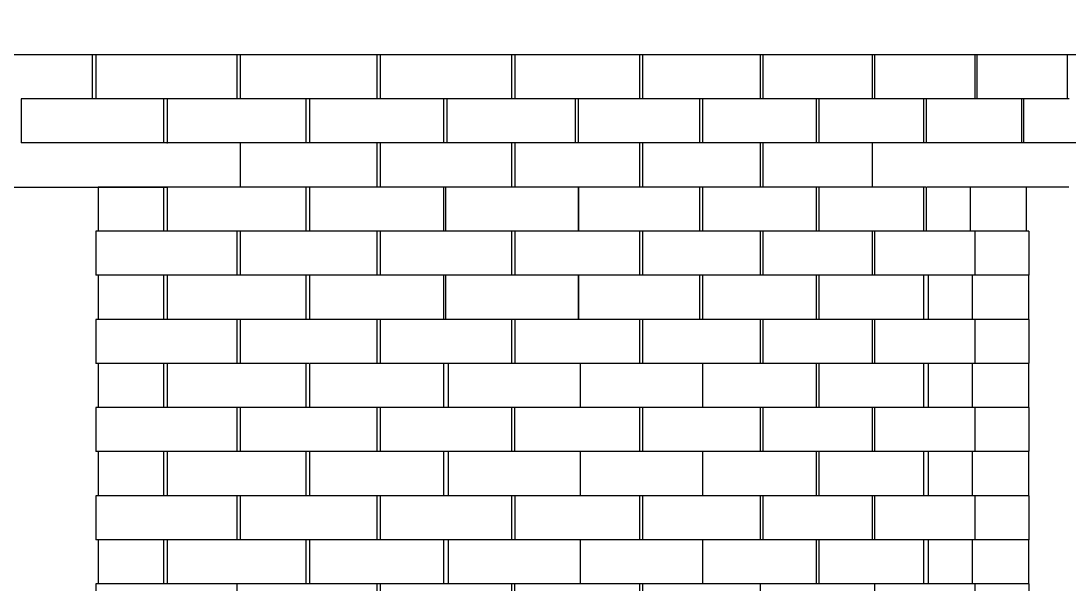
# Model space of a CAD drawing. Header units: millimetres. Extents: x 507.9 to 541, y 40.2 to 69.3.
# Drawn here: x 516.292 to 517.719, y 55.569 to 56.335 of the extents above; entities that cross this region are included whole.
import ezdxf

# ---------------------------------------------------------------- set-up
doc = ezdxf.new("R2010")
doc.units = ezdxf.units.MM
doc.layers.add('Make2D$Visible$ClippingPlaneIntersections', color=7, linetype='Continuous', lineweight=50, true_color=0x000000)
doc.layers.add('Make2D$Visible$Curves', color=7, linetype='Continuous', true_color=0x000000)

msp = doc.modelspace()

# ---------------------------------------------------------------- linework, layer by layer
at = {"layer": 'Make2D$Visible$ClippingPlaneIntersections', "color": 18, "true_color": 0x000000}
for points in [[(519.94259, 55.88926), (518.83975, 56.55937), (517.73691, 57.22948), (516.63407, 57.89959)], [(516.63407, 57.82938), (517.6984, 57.18267), (518.76272, 56.53597), (519.82704, 55.88926)]]:
    msp.add_open_spline(points, degree=3, dxfattribs=at)
at = {"layer": 'Make2D$Visible$Curves', "color": 18, "lineweight": -3, "true_color": 0x000000}
msp.add_rational_spline([(517.52646, 56.28926), (515.96399, 56.28926), (514.27674, 56.28926), (513.544, 56.28926), (513.53963, 56.28926)], [1, 0.707106781187, 1, 0.847541918135, 0.853800154935], degree=2, knots=[0, 0, 0, 3.769279, 3.769279, 5.7312809, 5.7312809, 5.7312809], dxfattribs=at)
for points in [[(516.3895, 56.22929), (516.3895, 56.25929), (516.3895, 56.28929)], [(516.39411, 56.28929), (516.39411, 56.25929), (516.39411, 56.22929)], [(516.58614, 56.22929), (516.58614, 56.25929), (516.58614, 56.28929)], [(516.59056, 56.28929), (516.59056, 56.25929), (516.59056, 56.22929)], [(516.77686, 56.22929), (516.77686, 56.25929), (516.77686, 56.28929)], [(516.78104, 56.28929), (516.78104, 56.25929), (516.78104, 56.22929)], [(516.96012, 56.22969), (516.96012, 56.25949), (516.96012, 56.28929)], [(516.96404, 56.28929), (516.96404, 56.25929), (516.96404, 56.22929)], [(517.13449, 56.22929), (517.13449, 56.25929), (517.13449, 56.28929)], [(517.13812, 56.28929), (517.13812, 56.25929), (517.13812, 56.22929)], [(517.29857, 56.22992), (517.29857, 56.25961), (517.29857, 56.28929)], [(517.30188, 56.28929), (517.30188, 56.25929), (517.30188, 56.22929)], [(517.45368, 56.28929), (517.45237, 56.28929), (517.45107, 56.28929)], [(517.45107, 56.22994), (517.45107, 56.2596), (517.45107, 56.28926)], [(517.45403, 56.28929), (517.45403, 56.25929), (517.45403, 56.22929)], [(517.59077, 56.22929), (517.59077, 56.25929), (517.59077, 56.28929)], [(517.59336, 56.28929), (517.59336, 56.25929), (517.59336, 56.22929)], [(517.71657, 56.22929), (517.71657, 56.25929), (517.71657, 56.28929)], [(516.29207, 56.22929), (516.29207, 56.19929), (516.29207, 56.16929)], [(516.48645, 56.22929), (516.38926, 56.22929), (516.29207, 56.22929)], [(516.49082, 56.22929), (516.48863, 56.22929), (516.48645, 56.22929)], [(516.48645, 56.16929), (516.48645, 56.19929), (516.48645, 56.22929)], [(516.49096, 56.22929), (516.49096, 56.19929), (516.49096, 56.16929)], [(516.68038, 56.22929), (516.58567, 56.22929), (516.49096, 56.22929)], [(516.68038, 56.16929), (516.68038, 56.19929), (516.68038, 56.22929)], [(516.6842, 56.22929), (516.68229, 56.22929), (516.68038, 56.22929)], [(516.68468, 56.22929), (516.68468, 56.19929), (516.68468, 56.16929)], [(516.86763, 56.22929), (516.77616, 56.22929), (516.68468, 56.22929)], [(516.87129, 56.22929), (516.86946, 56.22929), (516.86763, 56.22929)], [(516.86763, 56.16929), (516.86763, 56.19929), (516.86763, 56.22929)], [(517.04672, 56.22929), (516.9592, 56.22929), (516.87169, 56.22929)], [(516.87169, 56.22929), (516.87169, 56.19929), (516.87169, 56.16929)], [(517.04672, 56.16929), (517.04672, 56.19929), (517.04672, 56.22929)], [(517.05012, 56.22929), (517.04842, 56.22929), (517.04672, 56.22929)], [(517.0505, 56.22929), (517.0505, 56.19929), (517.0505, 56.16929)], [(517.21622, 56.22929), (517.13345, 56.22929), (517.05068, 56.22929)], [(517.21926, 56.22929), (517.21774, 56.22929), (517.21622, 56.22929)], [(517.21622, 56.16929), (517.21622, 56.19929), (517.21622, 56.22929)], [(517.37479, 56.22929), (517.29724, 56.22929), (517.21969, 56.22929)], [(517.21969, 56.22929), (517.21969, 56.19929), (517.21969, 56.16929)], [(517.37793, 56.22929), (517.37636, 56.22929), (517.37479, 56.22929)], [(517.37479, 56.16929), (517.37479, 56.19929), (517.37479, 56.22929)], [(517.52117, 56.22929), (517.44955, 56.22929), (517.37793, 56.22929)], [(517.37793, 56.22929), (517.37793, 56.19929), (517.37793, 56.16929)], [(517.52372, 56.22929), (517.52244, 56.22929), (517.52117, 56.22929)], [(517.52117, 56.16929), (517.52117, 56.19929), (517.52117, 56.22929)], [(517.52395, 56.22929), (517.52395, 56.19929), (517.52395, 56.16929)], [(517.65419, 56.22929), (517.58924, 56.22929), (517.52428, 56.22929)], [(517.65664, 56.22929), (517.65542, 56.22929), (517.65419, 56.22929)], [(517.65419, 56.16929), (517.65419, 56.19929), (517.65419, 56.22929)], [(517.71881, 56.22929), (517.6877, 56.22929), (517.65659, 56.22929)], [(517.65659, 56.22929), (517.65659, 56.19929), (517.65659, 56.16929)], [(516.48645, 56.16929), (516.38926, 56.16929), (516.29207, 56.16929)], [(516.49055, 56.16929), (516.4885, 56.16929), (516.48645, 56.16929)], [(516.49055, 56.16929), (516.491, 56.16929), (516.49144, 56.16929)], [(516.68038, 56.16929), (516.58567, 56.16929), (516.49096, 56.16929)], [(516.59056, 56.16929), (516.59056, 56.13962), (516.59056, 56.10996)], [(516.68412, 56.16929), (516.68225, 56.16929), (516.68038, 56.16929)], [(516.86763, 56.16929), (516.77616, 56.16929), (516.68468, 56.16929)], [(516.77686, 56.10929), (516.77686, 56.13929), (516.77686, 56.16929)], [(516.78104, 56.16929), (516.78104, 56.13929), (516.78104, 56.10929)], [(516.87145, 56.16929), (516.86954, 56.16929), (516.86763, 56.16929)], [(517.04672, 56.16929), (516.9592, 56.16929), (516.87169, 56.16929)], [(516.96012, 56.10929), (516.96012, 56.13929), (516.96012, 56.16929)], [(516.96404, 56.16929), (516.96404, 56.13929), (516.96404, 56.10929)], [(517.05055, 56.16929), (517.04863, 56.16929), (517.04672, 56.16929)], [(517.21622, 56.16929), (517.13336, 56.16929), (517.0505, 56.16929)], [(517.13449, 56.10929), (517.13449, 56.13929), (517.13449, 56.16929)], [(517.13812, 56.16929), (517.13812, 56.13929), (517.13812, 56.10929)], [(517.21943, 56.16929), (517.21782, 56.16929), (517.21622, 56.16929)], [(517.37479, 56.16929), (517.29724, 56.16929), (517.21969, 56.16929)], [(517.29857, 56.10929), (517.29857, 56.13929), (517.29857, 56.16929)], [(517.30188, 56.16929), (517.30188, 56.13929), (517.30188, 56.10929)], [(517.37757, 56.16929), (517.37618, 56.16929), (517.37479, 56.16929)], [(517.52117, 56.16929), (517.44955, 56.16929), (517.37793, 56.16929)], [(517.45107, 56.10929), (517.45107, 56.13929), (517.45107, 56.16929)], [(517.52397, 56.16929), (517.52257, 56.16929), (517.52117, 56.16929)], [(517.65419, 56.16929), (517.58907, 56.16929), (517.52395, 56.16929)], [(517.65652, 56.16929), (517.65536, 56.16929), (517.65419, 56.16929)], [(517.77281, 56.16929), (517.7147, 56.16929), (517.65659, 56.16929)], [(516.19835, 56.10929), (516.34447, 56.10929), (516.49059, 56.10929)], [(516.39712, 56.10929), (516.39712, 56.07929), (516.39712, 56.04929)], [(516.48645, 56.10929), (516.44178, 56.10929), (516.39712, 56.10929)], [(516.49059, 56.10929), (516.48852, 56.10929), (516.48645, 56.10929)], [(516.48645, 56.04929), (516.48645, 56.07929), (516.48645, 56.10929)], [(516.49096, 56.10929), (516.49096, 56.07929), (516.49096, 56.04929)], [(516.68038, 56.10929), (516.58567, 56.10929), (516.49096, 56.10929)], [(516.68487, 56.10929), (516.68262, 56.10929), (516.68038, 56.10929)], [(516.68038, 56.04929), (516.68038, 56.07929), (516.68038, 56.10929)], [(516.68468, 56.10929), (516.68468, 56.07929), (516.68468, 56.04929)], [(516.86763, 56.10929), (516.77616, 56.10929), (516.68468, 56.10929)], [(516.86763, 56.04929), (516.86763, 56.07929), (516.86763, 56.10929)], [(516.86988, 56.10929), (516.86875, 56.10929), (516.86763, 56.10929)], [(516.96406, 56.10929), (516.91699, 56.10929), (516.86992, 56.10929)], [(516.86992, 56.10929), (516.86992, 56.07929), (516.86992, 56.04929)], [(517.05026, 56.10929), (517.00715, 56.10929), (516.96404, 56.10929)], [(517.21603, 56.10929), (517.13317, 56.10929), (517.05031, 56.10929)], [(517.05031, 56.10929), (517.05031, 56.07929), (517.05031, 56.04929)], [(517.05131, 56.04929), (517.05131, 56.07929), (517.05131, 56.10929)], [(517.21603, 56.04929), (517.21603, 56.07929), (517.21603, 56.10929)], [(517.21954, 56.10929), (517.21778, 56.10929), (517.21603, 56.10929)], [(517.22007, 56.10929), (517.21981, 56.10929), (517.21954, 56.10929)], [(517.21969, 56.10929), (517.21969, 56.07929), (517.21969, 56.04929)], [(517.35843, 56.10929), (517.28906, 56.10929), (517.21969, 56.10929)], [(517.37741, 56.10929), (517.36792, 56.10929), (517.35843, 56.10929)], [(517.37479, 56.04929), (517.37479, 56.07911), (517.37479, 56.10893)], [(517.37793, 56.10929), (517.37793, 56.07929), (517.37793, 56.04929)], [(517.52117, 56.10929), (517.44955, 56.10929), (517.37793, 56.10929)], [(517.52117, 56.04929), (517.52117, 56.07929), (517.52117, 56.10929)], [(517.52384, 56.10929), (517.5225, 56.10929), (517.52117, 56.10929)], [(517.52395, 56.10929), (517.52395, 56.07929), (517.52395, 56.04929)], [(517.58443, 56.10929), (517.55442, 56.10929), (517.5244, 56.10929)], [(517.71842, 56.10929), (517.65143, 56.10929), (517.58443, 56.10929)], [(517.58443, 56.04929), (517.58443, 56.07929), (517.58443, 56.10929)], [(517.66032, 56.10929), (517.66032, 56.07929), (517.66032, 56.04929)], [(516.39411, 56.04929), (516.39411, 56.01929), (516.39411, 55.98929)], [(516.39658, 56.04929), (516.39535, 56.04929), (516.39411, 56.04929)], [(516.48645, 56.04929), (516.44178, 56.04929), (516.39712, 56.04929)], [(516.49048, 56.04929), (516.48847, 56.04929), (516.48645, 56.04929)], [(516.49096, 56.04929), (516.49072, 56.04929), (516.49048, 56.04929)], [(516.68038, 56.04929), (516.58567, 56.04929), (516.49096, 56.04929)], [(516.58614, 55.98991), (516.58614, 56.0196), (516.58614, 56.04929)], [(516.59056, 56.04929), (516.59056, 56.01929), (516.59056, 55.98929)], [(516.68469, 56.04929), (516.68253, 56.04929), (516.68038, 56.04929)], [(516.86763, 56.04929), (516.77616, 56.04929), (516.68468, 56.04929)], [(516.77686, 55.98929), (516.77686, 56.01929), (516.77686, 56.04929)], [(516.78104, 56.04918), (516.78104, 56.01923), (516.78104, 55.98929)], [(516.87021, 56.04929), (516.86892, 56.04929), (516.86763, 56.04929)], [(516.96434, 56.04929), (516.91713, 56.04929), (516.86992, 56.04929)], [(516.96012, 55.98929), (516.96012, 56.01929), (516.96012, 56.04929)], [(516.96404, 56.04916), (516.96404, 56.01923), (516.96404, 55.98929)], [(517.05016, 56.04929), (517.00736, 56.04929), (516.96456, 56.04929)], [(517.21603, 56.04929), (517.13317, 56.04929), (517.05031, 56.04929)], [(517.13449, 55.98929), (517.13449, 56.01929), (517.13449, 56.04929)], [(517.13812, 56.04929), (517.13812, 56.01929), (517.13812, 55.98929)], [(517.21978, 56.04929), (517.2179, 56.04929), (517.21603, 56.04929)], [(517.37479, 56.04929), (517.29724, 56.04929), (517.21969, 56.04929)], [(517.29857, 55.98978), (517.29857, 56.01952), (517.29857, 56.04926)], [(517.30188, 56.04929), (517.30188, 56.01929), (517.30188, 55.98929)], [(517.37789, 56.04929), (517.37634, 56.04929), (517.37479, 56.04929)], [(517.52117, 56.04929), (517.44955, 56.04929), (517.37793, 56.04929)], [(517.45107, 55.98929), (517.45107, 56.01929), (517.45107, 56.04929)], [(517.45403, 56.04929), (517.45403, 56.01929), (517.45403, 55.98929)], [(517.52376, 56.04929), (517.52246, 56.04929), (517.52117, 56.04929)], [(517.58443, 56.04929), (517.55419, 56.04929), (517.52395, 56.04929)], [(517.59077, 56.04929), (517.5876, 56.04929), (517.58443, 56.04929)], [(517.66375, 56.04929), (517.62726, 56.04929), (517.59077, 56.04929)], [(517.59077, 55.98929), (517.59077, 56.01929), (517.59077, 56.04929)], [(517.66375, 56.04929), (517.66375, 56.01929), (517.66375, 55.98929)], [(516.39719, 55.98929), (516.39565, 55.98929), (516.39411, 55.98929)], [(516.39712, 55.98929), (516.39712, 55.95929), (516.39712, 55.92929)], [(516.48645, 55.98929), (516.44178, 55.98929), (516.39712, 55.98929)], [(516.49077, 55.98929), (516.48861, 55.98929), (516.48645, 55.98929)], [(516.48645, 55.92929), (516.48645, 55.95929), (516.48645, 55.98929)], [(516.68038, 55.98929), (516.58567, 55.98929), (516.49096, 55.98929)], [(516.49096, 55.98929), (516.49096, 55.95929), (516.49096, 55.92929)], [(516.68038, 55.92929), (516.68038, 55.95929), (516.68038, 55.98929)], [(516.68435, 55.98929), (516.68236, 55.98929), (516.68038, 55.98929)], [(516.68468, 55.98929), (516.68468, 55.95929), (516.68468, 55.92929)], [(516.86763, 55.98929), (516.77616, 55.98929), (516.68468, 55.98929)], [(516.86763, 55.92929), (516.86763, 55.95929), (516.86763, 55.98929)], [(516.87023, 55.98929), (516.86893, 55.98929), (516.86763, 55.98929)], [(516.96451, 55.98929), (516.91721, 55.98929), (516.86992, 55.98929)], [(516.86992, 55.98929), (516.86992, 55.95929), (516.86992, 55.92929)], [(517.05012, 55.98929), (517.00731, 55.98929), (516.96451, 55.98929)], [(517.00465, 55.98929), (516.98458, 55.98929), (516.96451, 55.98929)], [(517.21603, 55.98929), (517.13317, 55.98929), (517.05031, 55.98929)], [(517.05031, 55.98929), (517.05031, 55.95929), (517.05031, 55.92929)], [(517.05131, 55.92961), (517.05131, 55.95945), (517.05131, 55.98929)], [(517.21603, 55.92929), (517.21603, 55.95929), (517.21603, 55.98929)], [(517.21971, 55.98929), (517.21787, 55.98929), (517.21603, 55.98929)], [(517.37479, 55.98929), (517.29724, 55.98929), (517.21969, 55.98929)], [(517.21969, 55.98929), (517.21969, 55.95929), (517.21969, 55.92929)], [(517.37479, 55.92929), (517.37479, 55.95929), (517.37479, 55.98929)], [(517.37784, 55.98929), (517.37631, 55.98929), (517.37479, 55.98929)], [(517.52117, 55.98929), (517.44955, 55.98929), (517.37793, 55.98929)], [(517.37793, 55.98929), (517.37793, 55.95929), (517.37793, 55.92929)], [(517.52671, 55.98929), (517.52394, 55.98929), (517.52117, 55.98929)], [(517.52117, 55.92929), (517.52117, 55.95929), (517.52117, 55.98929)], [(517.52695, 55.98929), (517.52695, 55.95929), (517.52695, 55.92929)], [(517.58744, 55.98929), (517.55719, 55.98929), (517.52695, 55.98929)], [(517.59077, 55.98929), (517.5891, 55.98929), (517.58744, 55.98929)], [(517.58744, 55.92929), (517.58744, 55.95929), (517.58744, 55.98929)], [(517.66375, 55.98929), (517.62726, 55.98929), (517.59077, 55.98929)], [(517.66332, 55.98929), (517.66332, 55.95929), (517.66332, 55.92929)], [(516.39411, 55.92929), (516.39411, 55.89929), (516.39411, 55.86929)], [(516.39712, 55.92929), (516.39562, 55.92929), (516.39411, 55.92929)], [(516.48645, 55.92929), (516.44178, 55.92929), (516.39712, 55.92929)], [(516.49146, 55.92929), (516.48896, 55.92929), (516.48645, 55.92929)], [(516.68038, 55.92929), (516.58567, 55.92929), (516.49096, 55.92929)], [(516.58614, 55.86929), (516.58614, 55.89929), (516.58614, 55.92929)], [(516.59056, 55.92929), (516.59056, 55.89929), (516.59056, 55.86929)], [(516.68421, 55.92929), (516.68229, 55.92929), (516.68038, 55.92929)], [(516.86763, 55.92929), (516.77616, 55.92929), (516.68468, 55.92929)], [(516.77686, 55.86937), (516.77686, 55.89933), (516.77686, 55.92929)], [(516.78104, 55.92929), (516.78104, 55.89929), (516.78104, 55.86929)], [(516.86964, 55.92929), (516.86863, 55.92929), (516.86763, 55.92929)], [(516.96413, 55.92929), (516.91703, 55.92929), (516.86992, 55.92929)], [(516.96012, 55.86929), (516.96012, 55.89929), (516.96012, 55.92929)], [(516.96404, 55.92929), (516.96404, 55.89929), (516.96404, 55.86929)], [(517.0498, 55.92929), (517.00692, 55.92929), (516.96404, 55.92929)], [(517.21603, 55.92929), (517.13317, 55.92929), (517.05031, 55.92929)], [(517.13449, 55.86929), (517.13449, 55.89929), (517.13449, 55.92929)], [(517.13812, 55.92929), (517.13812, 55.89929), (517.13812, 55.86929)], [(517.2195, 55.92929), (517.21776, 55.92929), (517.21603, 55.92929)], [(517.37479, 55.92929), (517.29724, 55.92929), (517.21969, 55.92929)], [(517.29857, 55.86929), (517.29857, 55.89929), (517.29857, 55.92929)], [(517.30188, 55.92929), (517.30188, 55.89929), (517.30188, 55.86929)], [(517.37804, 55.92929), (517.37642, 55.92929), (517.37479, 55.92929)], [(517.52117, 55.92929), (517.44955, 55.92929), (517.37793, 55.92929)], [(517.45107, 55.86929), (517.45107, 55.89929), (517.45107, 55.92929)], [(517.45403, 55.92929), (517.45403, 55.89929), (517.45403, 55.86929)], [(517.52741, 55.92929), (517.52429, 55.92929), (517.52117, 55.92929)], [(517.58744, 55.92929), (517.55719, 55.92929), (517.52695, 55.92929)], [(517.59077, 55.92929), (517.5891, 55.92929), (517.58744, 55.92929)], [(517.66375, 55.92929), (517.62726, 55.92929), (517.59077, 55.92929)], [(517.59077, 55.86929), (517.59077, 55.89929), (517.59077, 55.92929)], [(517.66375, 55.92929), (517.66375, 55.89939), (517.66375, 55.86949)], [(516.39699, 55.86929), (516.39555, 55.86929), (516.39411, 55.86929)], [(516.39712, 55.86929), (516.39712, 55.83929), (516.39712, 55.80929)], [(516.48645, 55.86929), (516.44178, 55.86929), (516.39712, 55.86929)], [(516.49086, 55.86929), (516.48865, 55.86929), (516.48645, 55.86929)], [(516.48645, 55.80929), (516.48645, 55.83929), (516.48645, 55.86929)], [(516.49096, 55.86929), (516.49096, 55.83929), (516.49096, 55.80929)], [(516.68038, 55.86929), (516.58567, 55.86929), (516.49096, 55.86929)], [(516.68038, 55.80929), (516.68038, 55.83929), (516.68038, 55.86929)], [(516.68452, 55.86929), (516.68245, 55.86929), (516.68038, 55.86929)], [(516.68468, 55.86929), (516.68468, 55.83929), (516.68468, 55.80929)], [(516.86763, 55.86929), (516.77636, 55.86929), (516.68508, 55.86929)], [(516.90804, 55.86929), (516.88783, 55.86929), (516.86763, 55.86929)], [(516.86763, 55.80929), (516.86763, 55.83929), (516.86763, 55.86929)], [(516.87329, 55.86929), (516.87329, 55.83929), (516.87329, 55.80929)], [(516.96401, 55.86929), (516.93602, 55.86929), (516.90804, 55.86929)], [(517.05267, 55.86929), (517.00836, 55.86929), (516.96404, 55.86929)], [(517.05317, 55.86929), (517.05317, 55.83929), (517.05317, 55.80929)], [(517.13797, 55.86929), (517.09557, 55.86929), (517.05317, 55.86929)], [(517.21944, 55.86929), (517.17878, 55.86929), (517.13812, 55.86929)], [(517.21969, 55.86929), (517.21969, 55.83929), (517.21969, 55.80929)], [(517.35872, 55.86929), (517.28921, 55.86929), (517.21969, 55.86929)], [(517.37831, 55.86929), (517.36851, 55.86929), (517.35872, 55.86929)], [(517.37479, 55.80929), (517.37479, 55.83929), (517.37479, 55.86929)], [(517.52117, 55.86929), (517.44955, 55.86929), (517.37793, 55.86929)], [(517.37793, 55.86929), (517.37793, 55.83929), (517.37793, 55.80929)], [(517.52117, 55.80929), (517.52117, 55.83929), (517.52117, 55.86929)], [(517.52645, 55.86929), (517.52381, 55.86929), (517.52117, 55.86929)], [(517.52695, 55.86929), (517.52695, 55.83929), (517.52695, 55.80929)], [(517.58744, 55.86929), (517.55719, 55.86929), (517.52695, 55.86929)], [(517.59077, 55.86929), (517.5891, 55.86929), (517.58744, 55.86929)], [(517.58744, 55.80929), (517.58744, 55.83929), (517.58744, 55.86929)], [(517.66332, 55.86929), (517.62705, 55.86929), (517.59077, 55.86929)], [(517.66332, 55.86929), (517.66332, 55.83929), (517.66332, 55.80929)], [(516.39411, 55.80929), (516.39411, 55.77929), (516.39411, 55.74929)], [(516.39741, 55.80929), (516.39576, 55.80929), (516.39411, 55.80929)], [(516.48645, 55.80929), (516.44178, 55.80929), (516.39712, 55.80929)], [(516.49111, 55.80929), (516.48878, 55.80929), (516.48645, 55.80929)], [(516.68038, 55.80929), (516.58567, 55.80929), (516.49096, 55.80929)], [(516.58614, 55.74929), (516.58614, 55.77929), (516.58614, 55.80929)], [(516.59056, 55.80929), (516.59056, 55.77929), (516.59056, 55.74929)], [(516.68416, 55.80929), (516.68227, 55.80929), (516.68038, 55.80929)], [(516.86763, 55.80929), (516.77616, 55.80929), (516.68468, 55.80929)], [(516.77686, 55.74929), (516.77686, 55.77929), (516.77686, 55.80929)], [(516.78104, 55.80929), (516.78104, 55.77943), (516.78104, 55.74956)], [(516.90815, 55.80929), (516.88789, 55.80929), (516.86763, 55.80929)], [(516.9639, 55.80929), (516.93602, 55.80929), (516.90815, 55.80929)], [(516.96012, 55.74929), (516.96012, 55.77929), (516.96012, 55.80929)], [(516.96379, 55.80929), (516.96379, 55.77929), (516.96379, 55.74929)], [(517.13423, 55.80929), (517.04906, 55.80929), (516.9639, 55.80929)], [(517.13814, 55.80929), (517.13618, 55.80929), (517.13423, 55.80929)], [(517.13423, 55.74929), (517.13423, 55.77929), (517.13423, 55.80929)], [(517.13812, 55.80929), (517.13812, 55.77929), (517.13812, 55.74929)], [(517.21933, 55.80929), (517.17872, 55.80929), (517.13812, 55.80929)], [(517.37479, 55.80929), (517.29724, 55.80929), (517.21969, 55.80929)], [(517.29857, 55.74929), (517.29857, 55.77929), (517.29857, 55.80929)], [(517.30188, 55.80929), (517.30188, 55.77929), (517.30188, 55.74929)], [(517.37775, 55.80929), (517.37627, 55.80929), (517.37479, 55.80929)], [(517.52117, 55.80929), (517.44955, 55.80929), (517.37793, 55.80929)], [(517.45107, 55.74929), (517.45107, 55.77922), (517.45107, 55.80915)], [(517.45403, 55.80929), (517.45403, 55.77929), (517.45403, 55.74929)], [(517.52672, 55.80929), (517.52394, 55.80929), (517.52117, 55.80929)], [(517.58744, 55.80929), (517.55719, 55.80929), (517.52695, 55.80929)], [(517.59077, 55.80929), (517.5891, 55.80929), (517.58744, 55.80929)], [(517.66375, 55.80929), (517.62726, 55.80929), (517.59077, 55.80929)], [(517.59077, 55.74929), (517.59077, 55.77929), (517.59077, 55.80929)], [(517.66375, 55.80929), (517.66375, 55.77959), (517.66375, 55.74989)], [(516.39707, 55.74929), (516.39559, 55.74929), (516.39411, 55.74929)], [(516.39712, 55.74929), (516.39712, 55.71929), (516.39712, 55.68929)], [(516.48645, 55.74929), (516.44178, 55.74929), (516.39712, 55.74929)], [(516.49108, 55.74929), (516.48877, 55.74929), (516.48645, 55.74929)], [(516.48645, 55.68929), (516.48645, 55.71929), (516.48645, 55.74929)], [(516.68038, 55.74929), (516.58567, 55.74929), (516.49096, 55.74929)], [(516.49096, 55.74929), (516.49096, 55.71929), (516.49096, 55.68929)], [(516.68038, 55.68929), (516.68038, 55.71929), (516.68038, 55.74929)], [(516.68524, 55.74929), (516.68281, 55.74929), (516.68038, 55.74929)], [(516.86763, 55.74929), (516.77616, 55.74929), (516.68468, 55.74929)], [(516.68468, 55.74929), (516.68468, 55.71929), (516.68468, 55.68929)], [(516.96012, 55.74929), (516.91388, 55.74929), (516.86763, 55.74929)], [(516.86763, 55.68929), (516.86763, 55.71929), (516.86763, 55.74929)], [(516.87329, 55.74929), (516.87329, 55.71929), (516.87329, 55.68929)], [(516.96352, 55.74929), (516.96182, 55.74929), (516.96012, 55.74929)], [(517.13423, 55.74929), (517.04901, 55.74929), (516.96379, 55.74929)], [(517.05317, 55.74929), (517.05317, 55.71929), (517.05317, 55.68929)], [(517.13866, 55.74929), (517.13645, 55.74929), (517.13423, 55.74929)], [(517.21954, 55.74929), (517.17883, 55.74929), (517.13812, 55.74929)], [(517.21969, 55.74929), (517.21969, 55.71929), (517.21969, 55.68929)], [(517.35857, 55.74929), (517.28913, 55.74929), (517.21969, 55.74929)], [(517.3779, 55.74929), (517.36823, 55.74929), (517.35857, 55.74929)], [(517.37479, 55.68929), (517.37479, 55.71929), (517.37479, 55.74929)], [(517.52117, 55.74929), (517.44955, 55.74929), (517.37793, 55.74929)], [(517.37793, 55.74929), (517.37793, 55.71929), (517.37793, 55.68929)], [(517.52655, 55.74929), (517.52386, 55.74929), (517.52117, 55.74929)], [(517.52117, 55.68929), (517.52117, 55.71929), (517.52117, 55.74929)], [(517.52695, 55.74929), (517.52695, 55.71929), (517.52695, 55.68929)], [(517.58744, 55.74929), (517.55719, 55.74929), (517.52695, 55.74929)], [(517.58744, 55.68929), (517.58744, 55.71929), (517.58744, 55.74929)], [(517.59077, 55.74929), (517.5891, 55.74929), (517.58744, 55.74929)], [(517.66303, 55.74929), (517.6269, 55.74929), (517.59077, 55.74929)], [(517.66332, 55.74929), (517.66332, 55.71929), (517.66332, 55.68929)], [(516.39411, 55.68929), (516.39411, 55.65929), (516.39411, 55.62929)], [(516.39682, 55.68929), (516.39547, 55.68929), (516.39411, 55.68929)], [(516.48645, 55.68929), (516.44178, 55.68929), (516.39712, 55.68929)], [(516.49091, 55.68929), (516.48868, 55.68929), (516.48645, 55.68929)], [(516.68038, 55.68929), (516.58567, 55.68929), (516.49096, 55.68929)], [(516.58614, 55.62929), (516.58614, 55.65929), (516.58614, 55.68929)], [(516.59056, 55.68929), (516.59056, 55.65929), (516.59056, 55.62929)], [(516.68461, 55.68929), (516.68249, 55.68929), (516.68038, 55.68929)], [(516.86763, 55.68929), (516.77616, 55.68929), (516.68468, 55.68929)], [(516.77686, 55.62929), (516.77686, 55.65899), (516.77686, 55.6887)], [(516.78104, 55.68929), (516.78104, 55.65929), (516.78104, 55.62929)], [(516.96012, 55.68929), (516.91388, 55.68929), (516.86763, 55.68929)], [(516.96359, 55.68929), (516.96185, 55.68929), (516.96012, 55.68929)], [(516.96012, 55.62929), (516.96012, 55.65929), (516.96012, 55.68929)], [(516.96404, 55.68929), (516.96404, 55.65929), (516.96404, 55.62929)], [(517.05338, 55.68929), (517.00871, 55.68929), (516.96404, 55.68929)], [(517.13781, 55.68929), (517.09549, 55.68929), (517.05317, 55.68929)], [(517.13449, 55.62929), (517.13449, 55.65929), (517.13449, 55.68929)], [(517.21937, 55.68929), (517.17875, 55.68929), (517.13812, 55.68929)], [(517.13812, 55.68929), (517.13812, 55.65929), (517.13812, 55.62929)], [(517.37479, 55.68929), (517.29724, 55.68929), (517.21969, 55.68929)], [(517.29857, 55.62929), (517.29857, 55.65929), (517.29857, 55.68929)], [(517.30188, 55.68929), (517.30188, 55.65929), (517.30188, 55.62929)], [(517.37795, 55.68929), (517.37637, 55.68929), (517.37479, 55.68929)], [(517.52117, 55.68929), (517.44955, 55.68929), (517.37793, 55.68929)], [(517.45107, 55.62929), (517.45107, 55.659), (517.45107, 55.68872)], [(517.45403, 55.68929), (517.45403, 55.65929), (517.45403, 55.62929)], [(517.52726, 55.68929), (517.52421, 55.68929), (517.52117, 55.68929)], [(517.58744, 55.68929), (517.55719, 55.68929), (517.52695, 55.68929)], [(517.59077, 55.68929), (517.5891, 55.68929), (517.58744, 55.68929)], [(517.66375, 55.68929), (517.62726, 55.68929), (517.59077, 55.68929)], [(517.59077, 55.62929), (517.59077, 55.65929), (517.59077, 55.68929)], [(517.66375, 55.68929), (517.66375, 55.65929), (517.66375, 55.62929)], [(516.39687, 55.62929), (516.39549, 55.62929), (516.39411, 55.62929)], [(516.39712, 55.62929), (516.39712, 55.59929), (516.39712, 55.56929)], [(516.48645, 55.62929), (516.44178, 55.62929), (516.39712, 55.62929)], [(516.49053, 55.62929), (516.48849, 55.62929), (516.48645, 55.62929)], [(516.48645, 55.56929), (516.48645, 55.59929), (516.48645, 55.62929)], [(516.49096, 55.62929), (516.49096, 55.59929), (516.49096, 55.56929)], [(516.68038, 55.62929), (516.58567, 55.62929), (516.49096, 55.62929)], [(516.68473, 55.62929), (516.68255, 55.62929), (516.68038, 55.62929)], [(516.68038, 55.56929), (516.68038, 55.59929), (516.68038, 55.62929)], [(516.68468, 55.62929), (516.68468, 55.59929), (516.68468, 55.56929)], [(516.86763, 55.62929), (516.77616, 55.62929), (516.68468, 55.62929)], [(516.86763, 55.56929), (516.86763, 55.59929), (516.86763, 55.62929)], [(516.96012, 55.62929), (516.91388, 55.62929), (516.86763, 55.62929)], [(516.87329, 55.62929), (516.87329, 55.59929), (516.87329, 55.56929)], [(516.96388, 55.62929), (516.962, 55.62929), (516.96012, 55.62929)], [(517.05319, 55.62929), (517.00861, 55.62929), (516.96404, 55.62929)], [(517.13812, 55.62929), (517.09564, 55.62929), (517.05317, 55.62929)], [(517.05317, 55.62929), (517.05317, 55.59929), (517.05317, 55.56929)], [(517.21954, 55.62929), (517.17883, 55.62929), (517.13812, 55.62929)], [(517.37479, 55.62929), (517.29724, 55.62929), (517.21969, 55.62929)], [(517.21969, 55.62929), (517.21969, 55.59929), (517.21969, 55.56929)], [(517.3774, 55.62929), (517.37609, 55.62929), (517.37479, 55.62929)], [(517.37479, 55.56929), (517.37479, 55.59929), (517.37479, 55.62929)], [(517.52117, 55.62929), (517.44955, 55.62929), (517.37793, 55.62929)], [(517.37793, 55.62929), (517.37793, 55.59929), (517.37793, 55.56929)], [(517.52117, 55.56929), (517.52117, 55.59929), (517.52117, 55.62929)], [(517.52695, 55.62929), (517.52406, 55.62929), (517.52117, 55.62929)], [(517.52695, 55.62929), (517.52695, 55.59929), (517.52695, 55.56929)], [(517.58744, 55.62929), (517.55719, 55.62929), (517.52695, 55.62929)], [(517.59077, 55.62929), (517.5891, 55.62929), (517.58744, 55.62929)], [(517.58744, 55.56929), (517.58744, 55.59929), (517.58744, 55.62929)], [(517.66375, 55.62929), (517.62726, 55.62929), (517.59077, 55.62929)], [(517.66332, 55.62929), (517.66332, 55.59929), (517.66332, 55.56929)], [(516.39411, 55.56929), (516.39411, 55.53929), (516.39411, 55.50929)], [(516.39736, 55.56929), (516.39574, 55.56929), (516.39411, 55.56929)], [(516.48645, 55.56929), (516.44178, 55.56929), (516.39712, 55.56929)], [(516.49096, 55.56929), (516.48871, 55.56929), (516.48645, 55.56929)], [(516.68038, 55.56929), (516.58567, 55.56929), (516.49096, 55.56929)], [(516.58614, 55.50929), (516.58614, 55.53929), (516.58614, 55.56929)], [(516.68466, 55.56929), (516.68252, 55.56929), (516.68038, 55.56929)], [(516.86763, 55.56929), (516.77616, 55.56929), (516.68468, 55.56929)], [(516.77686, 55.50929), (516.77686, 55.53929), (516.77686, 55.56929)], [(516.78104, 55.56929), (516.78104, 55.53929), (516.78104, 55.50929)], [(516.96012, 55.56929), (516.91388, 55.56929), (516.86763, 55.56929)], [(516.96405, 55.56929), (516.96208, 55.56929), (516.96012, 55.56929)], [(516.96012, 55.50929), (516.96012, 55.53929), (516.96012, 55.56929)], [(516.96379, 55.56929), (516.96379, 55.53929), (516.96379, 55.50929)], [(517.13423, 55.56929), (517.04914, 55.56929), (516.96405, 55.56929)], [(517.13829, 55.56929), (517.13626, 55.56929), (517.13423, 55.56929)], [(517.13423, 55.50929), (517.13423, 55.53929), (517.13423, 55.56929)], [(517.13812, 55.56929), (517.13812, 55.53929), (517.13812, 55.50929)], [(517.21918, 55.56929), (517.17865, 55.56929), (517.13812, 55.56929)], [(517.37479, 55.56929), (517.29724, 55.56929), (517.21969, 55.56929)], [(517.29857, 55.50929), (517.29857, 55.53929), (517.29857, 55.56929)], [(517.37769, 55.56929), (517.37624, 55.56929), (517.37479, 55.56929)], [(517.52117, 55.56929), (517.44955, 55.56929), (517.37793, 55.56929)], [(517.45403, 55.56929), (517.45403, 55.53929), (517.45403, 55.50929)], [(517.52657, 55.56929), (517.52387, 55.56929), (517.52117, 55.56929)], [(517.58744, 55.56929), (517.55719, 55.56929), (517.52695, 55.56929)], [(517.59077, 55.56929), (517.5891, 55.56929), (517.58744, 55.56929)], [(517.66375, 55.56929), (517.62726, 55.56929), (517.59077, 55.56929)], [(517.59077, 55.50929), (517.59077, 55.53929), (517.59077, 55.56929)], [(517.66375, 55.56929), (517.66375, 55.53929), (517.66375, 55.50929)]]:
    msp.add_open_spline(points, degree=2, dxfattribs=at)
msp.add_rational_spline([(517.99052, 56.28926), (517.83177, 56.28926), (517.52646, 56.28926)], [0.88852890628, 0.925121859101, 1], degree=2, dxfattribs=at)

doc.saveas('drawing.dxf')
